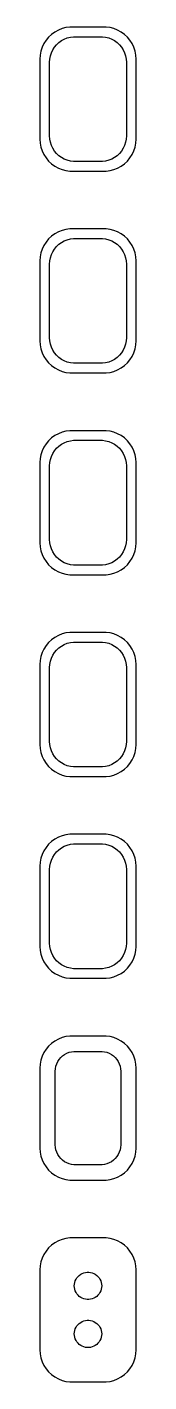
# Model space of a CAD drawing. Header units: metres. Extents: x -8 to 8, y 461 to 925.
# Drawn here: x -7.5 to 7.5, y 461.3 to 672.7 of the extents above; entities that cross this region are included whole.
import ezdxf

# ---------------------------------------------------------------- set-up
doc = ezdxf.new("R2010")
doc.units = ezdxf.units.M

msp = doc.modelspace()

# ---------------------------------------------------------------- linework, layer by layer
for p, q in [((-3.4369, 672.661), (-4.04507, 672.505)), ((-2.81395, 672.74), (-3.4369, 672.661)), ((2.81395, 672.74), (-2.81395, 672.74)), ((3.4369, 672.661), (2.81395, 672.74)), ((4.04507, 672.505), (3.4369, 672.661)), ((-6.54507, 670.689), (-6.88153, 670.159)), ((-6.14484, 671.173), (-6.54507, 670.689)), ((-5.68712, 671.603), (-6.14484, 671.173)), ((-5.17912, 671.972), (-5.68712, 671.603)), ((-4.62889, 672.274), (-5.17912, 671.972)), ((-4.04507, 672.505), (-4.62889, 672.274)), ((-4.54968, 670.332), (-4.1433, 670.627)), ((-4.1433, 670.627), (-3.70311, 670.869)), ((-3.70311, 670.869), (-3.23605, 671.054)), ((-3.23605, 671.054), (-2.74951, 671.179)), ((-2.74951, 671.179), (-2.25116, 671.242)), ((-2.25116, 671.242), (2.25116, 671.242)), ((2.25116, 671.242), (2.74951, 671.179)), ((2.74951, 671.179), (3.23605, 671.054)), ((3.23605, 671.054), (3.70311, 670.869)), ((3.70311, 670.869), (4.1433, 670.627)), ((4.62889, 672.274), (4.04507, 672.505)), ((4.1433, 670.627), (4.54968, 670.332)), ((5.17912, 671.972), (4.62889, 672.274)), ((5.68712, 671.603), (5.17912, 671.972)), ((6.14484, 671.173), (5.68712, 671.603)), ((6.54507, 670.689), (6.14484, 671.173)), ((6.88153, 670.159), (6.54507, 670.689)), ((-7.46057, 668.377), (-7.5, 667.75)), ((-7.34291, 668.993), (-7.46057, 668.377)), ((-7.14888, 669.591), (-7.34291, 668.993)), ((-6.88153, 670.159), (-7.14888, 669.591)), ((-5.87433, 668.245), (-5.7191, 668.722)), ((-5.7191, 668.722), (-5.50522, 669.177)), ((-5.50522, 669.177), (-5.23605, 669.601)), ((-5.23605, 669.601), (-4.91586, 669.988)), ((-4.91586, 669.988), (-4.54968, 670.332)), ((4.54968, 670.332), (4.91586, 669.988)), ((4.91586, 669.988), (5.23605, 669.601)), ((5.23605, 669.601), (5.50522, 669.177)), ((5.50522, 669.177), (5.7191, 668.722)), ((5.7191, 668.722), (5.87433, 668.245)), ((7.14888, 669.591), (6.88153, 670.159)), ((7.34291, 668.993), (7.14888, 669.591)), ((7.46057, 668.377), (7.34291, 668.993)), ((7.5, 667.75), (7.46057, 668.377)), ((-7.5, 667.75), (-7.5, 655.25)), ((-6, 667.25), (-5.96844, 667.751)), ((-6, 655.75), (-6, 667.25)), ((-5.96844, 667.751), (-5.87433, 668.245)), ((5.87433, 668.245), (5.96844, 667.751)), ((5.96844, 667.751), (6, 667.25)), ((6, 667.25), (6, 655.75)), ((7.5, 655.25), (7.5, 667.75)), ((-5.96844, 655.249), (-6, 655.75)), ((6, 655.75), (5.96844, 655.249)), ((-7.5, 655.25), (-7.46057, 654.623)), ((-7.46057, 654.623), (-7.34291, 654.007)), ((-7.34291, 654.007), (-7.14888, 653.409)), ((-5.87433, 654.755), (-5.96844, 655.249)), ((-5.7191, 654.278), (-5.87433, 654.755)), ((-5.50522, 653.823), (-5.7191, 654.278)), ((-5.23605, 653.399), (-5.50522, 653.823)), ((5.50522, 653.823), (5.23605, 653.399)), ((5.7191, 654.278), (5.50522, 653.823)), ((5.87433, 654.755), (5.7191, 654.278)), ((5.96844, 655.249), (5.87433, 654.755)), ((7.14888, 653.409), (7.34291, 654.007)), ((7.34291, 654.007), (7.46057, 654.623)), ((7.46057, 654.623), (7.5, 655.25)), ((-7.14888, 653.409), (-6.88153, 652.841)), ((-6.88153, 652.841), (-6.54507, 652.311)), ((-6.54507, 652.311), (-6.14484, 651.827)), ((-6.14484, 651.827), (-5.68712, 651.397)), ((-5.68712, 651.397), (-5.17912, 651.028)), ((-4.91586, 653.012), (-5.23605, 653.399)), ((-4.54968, 652.668), (-4.91586, 653.012)), ((-4.1433, 652.373), (-4.54968, 652.668)), ((-3.70311, 652.131), (-4.1433, 652.373)), ((-3.23605, 651.946), (-3.70311, 652.131)), ((-2.74951, 651.821), (-3.23605, 651.946)), ((-2.25116, 651.758), (-2.74951, 651.821)), ((2.25116, 651.758), (-2.25116, 651.758)), ((2.74951, 651.821), (2.25116, 651.758)), ((3.23605, 651.946), (2.74951, 651.821)), ((3.70311, 652.131), (3.23605, 651.946)), ((4.1433, 652.373), (3.70311, 652.131)), ((4.54968, 652.668), (4.1433, 652.373)), ((4.91586, 653.012), (4.54968, 652.668)), ((5.23605, 653.399), (4.91586, 653.012)), ((5.17912, 651.028), (5.68712, 651.397)), ((5.68712, 651.397), (6.14484, 651.827)), ((6.14484, 651.827), (6.54507, 652.311)), ((6.54507, 652.311), (6.88153, 652.841)), ((6.88153, 652.841), (7.14888, 653.409)), ((-5.17912, 651.028), (-4.62889, 650.726)), ((-4.62889, 650.726), (-4.04507, 650.495)), ((-4.04507, 650.495), (-3.4369, 650.339)), ((-3.4369, 650.339), (-2.81395, 650.26)), ((-2.81395, 650.26), (2.81395, 650.26)), ((2.81395, 650.26), (3.4369, 650.339)), ((3.4369, 650.339), (4.04507, 650.495)), ((4.04507, 650.495), (4.62889, 650.726)), ((4.62889, 650.726), (5.17912, 651.028)), ((-4.04507, 641.005), (-4.62889, 640.774)), ((-3.4369, 641.161), (-4.04507, 641.005)), ((-2.81395, 641.24), (-3.4369, 641.161)), ((2.81395, 641.24), (-2.81395, 641.24)), ((3.4369, 641.161), (2.81395, 641.24)), ((4.04507, 641.005), (3.4369, 641.161)), ((4.62889, 640.774), (4.04507, 641.005)), ((-6.54507, 639.189), (-6.88153, 638.659)), ((-6.14484, 639.673), (-6.54507, 639.189)), ((-5.68712, 640.103), (-6.14484, 639.673)), ((-5.17912, 640.472), (-5.68712, 640.103)), ((-4.62889, 640.774), (-5.17912, 640.472)), ((-4.91586, 638.488), (-4.54968, 638.832)), ((-4.54968, 638.832), (-4.1433, 639.127)), ((-4.1433, 639.127), (-3.70311, 639.369)), ((-3.70311, 639.369), (-3.23605, 639.554)), ((-3.23605, 639.554), (-2.74951, 639.679)), ((-2.74951, 639.679), (-2.25116, 639.742)), ((-2.25116, 639.742), (2.25116, 639.742)), ((2.25116, 639.742), (2.74951, 639.679)), ((2.74951, 639.679), (3.23605, 639.554)), ((3.23605, 639.554), (3.70311, 639.369)), ((3.70311, 639.369), (4.1433, 639.127)), ((4.1433, 639.127), (4.54968, 638.832)), ((4.54968, 638.832), (4.91586, 638.488)), ((5.17912, 640.472), (4.62889, 640.774)), ((5.68712, 640.103), (5.17912, 640.472)), ((6.14484, 639.673), (5.68712, 640.103)), ((6.54507, 639.189), (6.14484, 639.673)), ((6.88153, 638.659), (6.54507, 639.189)), ((-7.46057, 636.877), (-7.5, 636.25)), ((-7.34291, 637.493), (-7.46057, 636.877)), ((-7.14888, 638.091), (-7.34291, 637.493)), ((-6.88153, 638.659), (-7.14888, 638.091)), ((-5.96844, 636.251), (-5.87433, 636.745)), ((-5.87433, 636.745), (-5.7191, 637.222)), ((-5.7191, 637.222), (-5.50522, 637.677)), ((-5.50522, 637.677), (-5.23605, 638.101)), ((-5.23605, 638.101), (-4.91586, 638.488)), ((4.91586, 638.488), (5.23605, 638.101)), ((5.23605, 638.101), (5.50522, 637.677)), ((5.50522, 637.677), (5.7191, 637.222)), ((5.7191, 637.222), (5.87433, 636.745)), ((5.87433, 636.745), (5.96844, 636.251)), ((7.14888, 638.091), (6.88153, 638.659)), ((7.34291, 637.493), (7.14888, 638.091)), ((7.46057, 636.877), (7.34291, 637.493)), ((7.5, 636.25), (7.46057, 636.877)), ((-7.5, 636.25), (-7.5, 623.75)), ((-6, 635.75), (-5.96844, 636.251)), ((-6, 624.25), (-6, 635.75)), ((5.96844, 636.251), (6, 635.75)), ((6, 635.75), (6, 624.25)), ((7.5, 623.75), (7.5, 636.25)), ((-5.96844, 623.749), (-6, 624.25)), ((6, 624.25), (5.96844, 623.749)), ((-7.5, 623.75), (-7.46057, 623.123)), ((-7.46057, 623.123), (-7.34291, 622.507)), ((-7.34291, 622.507), (-7.14888, 621.909)), ((-7.14888, 621.909), (-6.88153, 621.341)), ((-5.87433, 623.255), (-5.96844, 623.749)), ((-5.7191, 622.778), (-5.87433, 623.255)), ((-5.50522, 622.323), (-5.7191, 622.778)), ((-5.23605, 621.899), (-5.50522, 622.323)), ((-4.91586, 621.512), (-5.23605, 621.899)), ((5.23605, 621.899), (4.91586, 621.512)), ((5.50522, 622.323), (5.23605, 621.899)), ((5.7191, 622.778), (5.50522, 622.323)), ((5.87433, 623.255), (5.7191, 622.778)), ((5.96844, 623.749), (5.87433, 623.255)), ((6.88153, 621.341), (7.14888, 621.909)), ((7.14888, 621.909), (7.34291, 622.507)), ((7.34291, 622.507), (7.46057, 623.123)), ((7.46057, 623.123), (7.5, 623.75)), ((-6.88153, 621.341), (-6.54507, 620.811)), ((-6.54507, 620.811), (-6.14484, 620.327)), ((-6.14484, 620.327), (-5.68712, 619.897)), ((-5.68712, 619.897), (-5.17912, 619.528)), ((-4.54968, 621.168), (-4.91586, 621.512)), ((-4.1433, 620.873), (-4.54968, 621.168)), ((-3.70311, 620.631), (-4.1433, 620.873)), ((-3.23605, 620.446), (-3.70311, 620.631)), ((-2.74951, 620.321), (-3.23605, 620.446)), ((-2.25116, 620.258), (-2.74951, 620.321)), ((2.25116, 620.258), (-2.25116, 620.258)), ((2.74951, 620.321), (2.25116, 620.258)), ((3.23605, 620.446), (2.74951, 620.321)), ((3.70311, 620.631), (3.23605, 620.446)), ((4.1433, 620.873), (3.70311, 620.631)), ((4.54968, 621.168), (4.1433, 620.873)), ((4.91586, 621.512), (4.54968, 621.168)), ((5.17912, 619.528), (5.68712, 619.897)), ((5.68712, 619.897), (6.14484, 620.327)), ((6.14484, 620.327), (6.54507, 620.811)), ((6.54507, 620.811), (6.88153, 621.341)), ((-5.17912, 619.528), (-4.62889, 619.226)), ((-4.62889, 619.226), (-4.04507, 618.995)), ((-4.04507, 618.995), (-3.4369, 618.839)), ((-3.4369, 618.839), (-2.81395, 618.76)), ((-2.81395, 618.76), (2.81395, 618.76)), ((2.81395, 618.76), (3.4369, 618.839)), ((3.4369, 618.839), (4.04507, 618.995)), ((4.04507, 618.995), (4.62889, 619.226)), ((4.62889, 619.226), (5.17912, 619.528)), ((-4.62889, 609.274), (-5.17912, 608.972)), ((-4.04507, 609.505), (-4.62889, 609.274)), ((-3.4369, 609.661), (-4.04507, 609.505)), ((-2.81395, 609.74), (-3.4369, 609.661)), ((2.81395, 609.74), (-2.81395, 609.74)), ((3.4369, 609.661), (2.81395, 609.74)), ((4.04507, 609.505), (3.4369, 609.661)), ((4.62889, 609.274), (4.04507, 609.505)), ((5.17912, 608.972), (4.62889, 609.274)), ((-6.88153, 607.159), (-7.14888, 606.591)), ((-6.54507, 607.689), (-6.88153, 607.159)), ((-6.14484, 608.173), (-6.54507, 607.689)), ((-5.68712, 608.603), (-6.14484, 608.173)), ((-5.17912, 608.972), (-5.68712, 608.603)), ((-5.23605, 606.601), (-4.91586, 606.988)), ((-4.91586, 606.988), (-4.54968, 607.332)), ((-4.54968, 607.332), (-4.1433, 607.627)), ((-4.1433, 607.627), (-3.70311, 607.869)), ((-3.70311, 607.869), (-3.23605, 608.054)), ((-3.23605, 608.054), (-2.74951, 608.179)), ((-2.74951, 608.179), (-2.25116, 608.242)), ((-2.25116, 608.242), (2.25116, 608.242)), ((2.25116, 608.242), (2.74951, 608.179)), ((2.74951, 608.179), (3.23605, 608.054)), ((3.23605, 608.054), (3.70311, 607.869)), ((3.70311, 607.869), (4.1433, 607.627)), ((4.1433, 607.627), (4.54968, 607.332)), ((4.54968, 607.332), (4.91586, 606.988)), ((4.91586, 606.988), (5.23605, 606.601)), ((5.68712, 608.603), (5.17912, 608.972)), ((6.14484, 608.173), (5.68712, 608.603)), ((6.54507, 607.689), (6.14484, 608.173)), ((6.88153, 607.159), (6.54507, 607.689)), ((7.14888, 606.591), (6.88153, 607.159)), ((-7.46057, 605.377), (-7.5, 604.75)), ((-7.34291, 605.993), (-7.46057, 605.377)), ((-7.14888, 606.591), (-7.34291, 605.993)), ((-5.96844, 604.751), (-5.87433, 605.245)), ((-5.87433, 605.245), (-5.7191, 605.722)), ((-5.7191, 605.722), (-5.50522, 606.177)), ((-5.50522, 606.177), (-5.23605, 606.601)), ((5.23605, 606.601), (5.50522, 606.177)), ((5.50522, 606.177), (5.7191, 605.722)), ((5.7191, 605.722), (5.87433, 605.245)), ((5.87433, 605.245), (5.96844, 604.751)), ((7.34291, 605.993), (7.14888, 606.591)), ((7.46057, 605.377), (7.34291, 605.993)), ((7.5, 604.75), (7.46057, 605.377)), ((-7.5, 604.75), (-7.5, 592.25)), ((-6, 604.25), (-5.96844, 604.751)), ((-6, 592.75), (-6, 604.25)), ((5.96844, 604.751), (6, 604.25)), ((6, 604.25), (6, 592.75)), ((7.5, 592.25), (7.5, 604.75)), ((-7.5, 592.25), (-7.46057, 591.623)), ((-5.96844, 592.249), (-6, 592.75)), ((-5.87433, 591.755), (-5.96844, 592.249)), ((5.96844, 592.249), (5.87433, 591.755)), ((6, 592.75), (5.96844, 592.249)), ((7.46057, 591.623), (7.5, 592.25)), ((-7.46057, 591.623), (-7.34291, 591.007)), ((-7.34291, 591.007), (-7.14888, 590.409)), ((-7.14888, 590.409), (-6.88153, 589.841)), ((-5.7191, 591.278), (-5.87433, 591.755)), ((-5.50522, 590.823), (-5.7191, 591.278)), ((-5.23605, 590.399), (-5.50522, 590.823)), ((-4.91586, 590.012), (-5.23605, 590.399)), ((5.23605, 590.399), (4.91586, 590.012)), ((5.50522, 590.823), (5.23605, 590.399)), ((5.7191, 591.278), (5.50522, 590.823)), ((5.87433, 591.755), (5.7191, 591.278)), ((6.88153, 589.841), (7.14888, 590.409)), ((7.14888, 590.409), (7.34291, 591.007)), ((7.34291, 591.007), (7.46057, 591.623)), ((-6.88153, 589.841), (-6.54507, 589.311)), ((-6.54507, 589.311), (-6.14484, 588.827)), ((-6.14484, 588.827), (-5.68712, 588.397)), ((-5.68712, 588.397), (-5.17912, 588.028)), ((-5.17912, 588.028), (-4.62889, 587.726)), ((-4.54968, 589.668), (-4.91586, 590.012)), ((-4.1433, 589.373), (-4.54968, 589.668)), ((-3.70311, 589.131), (-4.1433, 589.373)), ((-3.23605, 588.946), (-3.70311, 589.131)), ((-2.74951, 588.821), (-3.23605, 588.946)), ((-2.25116, 588.758), (-2.74951, 588.821)), ((2.25116, 588.758), (-2.25116, 588.758)), ((2.74951, 588.821), (2.25116, 588.758)), ((3.23605, 588.946), (2.74951, 588.821)), ((3.70311, 589.131), (3.23605, 588.946)), ((4.1433, 589.373), (3.70311, 589.131)), ((4.54968, 589.668), (4.1433, 589.373)), ((4.91586, 590.012), (4.54968, 589.668)), ((4.62889, 587.726), (5.17912, 588.028)), ((5.17912, 588.028), (5.68712, 588.397)), ((5.68712, 588.397), (6.14484, 588.827)), ((6.14484, 588.827), (6.54507, 589.311)), ((6.54507, 589.311), (6.88153, 589.841)), ((-4.62889, 587.726), (-4.04507, 587.495)), ((-4.04507, 587.495), (-3.4369, 587.339)), ((-3.4369, 587.339), (-2.81395, 587.26)), ((-2.81395, 587.26), (2.81395, 587.26)), ((2.81395, 587.26), (3.4369, 587.339)), ((3.4369, 587.339), (4.04507, 587.495)), ((4.04507, 587.495), (4.62889, 587.726)), ((-5.17912, 577.472), (-5.68712, 577.103)), ((-4.62889, 577.774), (-5.17912, 577.472)), ((-4.04507, 578.005), (-4.62889, 577.774)), ((-3.4369, 578.161), (-4.04507, 578.005)), ((-2.81395, 578.24), (-3.4369, 578.161)), ((2.81395, 578.24), (-2.81395, 578.24)), ((3.4369, 578.161), (2.81395, 578.24)), ((4.04507, 578.005), (3.4369, 578.161)), ((4.62889, 577.774), (4.04507, 578.005)), ((5.17912, 577.472), (4.62889, 577.774)), ((5.68712, 577.103), (5.17912, 577.472)), ((-6.88153, 575.659), (-7.14888, 575.091)), ((-6.54507, 576.189), (-6.88153, 575.659)), ((-6.14484, 576.673), (-6.54507, 576.189)), ((-5.68712, 577.103), (-6.14484, 576.673)), ((-5.23605, 575.101), (-4.91586, 575.488)), ((-4.91586, 575.488), (-4.54968, 575.832)), ((-4.54968, 575.832), (-4.1433, 576.127)), ((-4.1433, 576.127), (-3.70311, 576.369)), ((-3.70311, 576.369), (-3.23605, 576.554)), ((-3.23605, 576.554), (-2.74951, 576.679)), ((-2.74951, 576.679), (-2.25116, 576.742)), ((-2.25116, 576.742), (2.25116, 576.742)), ((2.25116, 576.742), (2.74951, 576.679)), ((2.74951, 576.679), (3.23605, 576.554)), ((3.23605, 576.554), (3.70311, 576.369)), ((3.70311, 576.369), (4.1433, 576.127)), ((4.1433, 576.127), (4.54968, 575.832)), ((4.54968, 575.832), (4.91586, 575.488)), ((4.91586, 575.488), (5.23605, 575.101)), ((6.14484, 576.673), (5.68712, 577.103)), ((6.54507, 576.189), (6.14484, 576.673)), ((6.88153, 575.659), (6.54507, 576.189)), ((7.14888, 575.091), (6.88153, 575.659)), ((-7.46057, 573.877), (-7.5, 573.25)), ((-7.5, 573.25), (-7.5, 560.75)), ((-7.34291, 574.493), (-7.46057, 573.877)), ((-7.14888, 575.091), (-7.34291, 574.493)), ((-6, 572.75), (-5.96844, 573.251)), ((-5.96844, 573.251), (-5.87433, 573.745)), ((-5.87433, 573.745), (-5.7191, 574.222)), ((-5.7191, 574.222), (-5.50522, 574.677)), ((-5.50522, 574.677), (-5.23605, 575.101)), ((5.23605, 575.101), (5.50522, 574.677)), ((5.50522, 574.677), (5.7191, 574.222)), ((5.7191, 574.222), (5.87433, 573.745)), ((5.87433, 573.745), (5.96844, 573.251)), ((5.96844, 573.251), (6, 572.75)), ((7.34291, 574.493), (7.14888, 575.091)), ((7.46057, 573.877), (7.34291, 574.493)), ((7.5, 573.25), (7.46057, 573.877)), ((7.5, 560.75), (7.5, 573.25)), ((-6, 561.25), (-6, 572.75)), ((6, 572.75), (6, 561.25)), ((-7.5, 560.75), (-7.46057, 560.123)), ((-5.96844, 560.749), (-6, 561.25)), ((-5.87433, 560.255), (-5.96844, 560.749)), ((5.96844, 560.749), (5.87433, 560.255)), ((6, 561.25), (5.96844, 560.749)), ((7.46057, 560.123), (7.5, 560.75)), ((-7.46057, 560.123), (-7.34291, 559.507)), ((-7.34291, 559.507), (-7.14888, 558.909)), ((-7.14888, 558.909), (-6.88153, 558.341)), ((-6.88153, 558.341), (-6.54507, 557.811)), ((-5.7191, 559.778), (-5.87433, 560.255)), ((-5.50522, 559.323), (-5.7191, 559.778)), ((-5.23605, 558.899), (-5.50522, 559.323)), ((-4.91586, 558.512), (-5.23605, 558.899)), ((-4.54968, 558.168), (-4.91586, 558.512)), ((4.91586, 558.512), (4.54968, 558.168)), ((5.23605, 558.899), (4.91586, 558.512)), ((5.50522, 559.323), (5.23605, 558.899)), ((5.7191, 559.778), (5.50522, 559.323)), ((5.87433, 560.255), (5.7191, 559.778)), ((6.54507, 557.811), (6.88153, 558.341)), ((6.88153, 558.341), (7.14888, 558.909)), ((7.14888, 558.909), (7.34291, 559.507)), ((7.34291, 559.507), (7.46057, 560.123)), ((-6.54507, 557.811), (-6.14484, 557.327)), ((-6.14484, 557.327), (-5.68712, 556.897)), ((-5.68712, 556.897), (-5.17912, 556.528)), ((-5.17912, 556.528), (-4.62889, 556.226)), ((-4.62889, 556.226), (-4.04507, 555.995)), ((-4.1433, 557.873), (-4.54968, 558.168)), ((-3.70311, 557.631), (-4.1433, 557.873)), ((-3.23605, 557.446), (-3.70311, 557.631)), ((-2.74951, 557.321), (-3.23605, 557.446)), ((-2.25116, 557.258), (-2.74951, 557.321)), ((2.25116, 557.258), (-2.25116, 557.258)), ((2.74951, 557.321), (2.25116, 557.258)), ((3.23605, 557.446), (2.74951, 557.321)), ((3.70311, 557.631), (3.23605, 557.446)), ((4.1433, 557.873), (3.70311, 557.631)), ((4.04507, 555.995), (4.62889, 556.226)), ((4.54968, 558.168), (4.1433, 557.873)), ((4.62889, 556.226), (5.17912, 556.528)), ((5.17912, 556.528), (5.68712, 556.897)), ((5.68712, 556.897), (6.14484, 557.327)), ((6.14484, 557.327), (6.54507, 557.811)), ((-4.04507, 555.995), (-3.4369, 555.839)), ((-3.4369, 555.839), (-2.81395, 555.76)), ((-2.81395, 555.76), (2.81395, 555.76)), ((2.81395, 555.76), (3.4369, 555.839)), ((3.4369, 555.839), (4.04507, 555.995)), ((-5.17912, 545.972), (-5.68712, 545.603)), ((-4.62889, 546.274), (-5.17912, 545.972)), ((-4.04507, 546.505), (-4.62889, 546.274)), ((-3.4369, 546.661), (-4.04507, 546.505)), ((-2.81395, 546.74), (-3.4369, 546.661)), ((2.81395, 546.74), (-2.81395, 546.74)), ((3.4369, 546.661), (2.81395, 546.74)), ((4.04507, 546.505), (3.4369, 546.661)), ((4.62889, 546.274), (4.04507, 546.505)), ((5.17912, 545.972), (4.62889, 546.274)), ((5.68712, 545.603), (5.17912, 545.972)), ((-7.14888, 543.591), (-7.34291, 542.993)), ((-6.88153, 544.159), (-7.14888, 543.591)), ((-6.54507, 544.689), (-6.88153, 544.159)), ((-6.14484, 545.173), (-6.54507, 544.689)), ((-5.68712, 545.603), (-6.14484, 545.173)), ((-5.50522, 543.177), (-5.23605, 543.601)), ((-5.23605, 543.601), (-4.91586, 543.988)), ((-4.91586, 543.988), (-4.54968, 544.332)), ((-4.54968, 544.332), (-4.1433, 544.627)), ((-4.1433, 544.627), (-3.70311, 544.869)), ((-3.70311, 544.869), (-3.23605, 545.054)), ((-3.23605, 545.054), (-2.74951, 545.179)), ((-2.74951, 545.179), (-2.25116, 545.242)), ((-2.25116, 545.242), (2.25116, 545.242)), ((2.25116, 545.242), (2.74951, 545.179)), ((2.74951, 545.179), (3.23605, 545.054)), ((3.23605, 545.054), (3.70311, 544.869)), ((3.70311, 544.869), (4.1433, 544.627)), ((4.1433, 544.627), (4.54968, 544.332)), ((4.54968, 544.332), (4.91586, 543.988)), ((4.91586, 543.988), (5.23605, 543.601)), ((5.23605, 543.601), (5.50522, 543.177)), ((6.14484, 545.173), (5.68712, 545.603)), ((6.54507, 544.689), (6.14484, 545.173)), ((6.88153, 544.159), (6.54507, 544.689)), ((7.14888, 543.591), (6.88153, 544.159)), ((7.34291, 542.993), (7.14888, 543.591)), ((-7.46057, 542.377), (-7.5, 541.75)), ((-7.5, 541.75), (-7.5, 529.25)), ((-7.34291, 542.993), (-7.46057, 542.377)), ((-6, 541.25), (-5.96844, 541.751)), ((-5.96844, 541.751), (-5.87433, 542.245)), ((-5.87433, 542.245), (-5.7191, 542.722)), ((-5.7191, 542.722), (-5.50522, 543.177)), ((5.50522, 543.177), (5.7191, 542.722)), ((5.7191, 542.722), (5.87433, 542.245)), ((5.87433, 542.245), (5.96844, 541.751)), ((5.96844, 541.751), (6, 541.25)), ((7.46057, 542.377), (7.34291, 542.993)), ((7.5, 541.75), (7.46057, 542.377)), ((7.5, 529.25), (7.5, 541.75)), ((-6, 529.75), (-6, 541.25)), ((6, 541.25), (6, 529.75)), ((-7.5, 529.25), (-7.46057, 528.623)), ((-5.96844, 529.249), (-6, 529.75)), ((-5.87433, 528.755), (-5.96844, 529.249)), ((-5.7191, 528.278), (-5.87433, 528.755)), ((5.87433, 528.755), (5.7191, 528.278)), ((5.96844, 529.249), (5.87433, 528.755)), ((6, 529.75), (5.96844, 529.249)), ((7.46057, 528.623), (7.5, 529.25)), ((-7.46057, 528.623), (-7.34291, 528.007)), ((-7.34291, 528.007), (-7.14888, 527.409)), ((-7.14888, 527.409), (-6.88153, 526.841)), ((-6.88153, 526.841), (-6.54507, 526.311)), ((-5.50522, 527.823), (-5.7191, 528.278)), ((-5.23605, 527.399), (-5.50522, 527.823)), ((-4.91586, 527.012), (-5.23605, 527.399)), ((-4.54968, 526.668), (-4.91586, 527.012)), ((-4.1433, 526.373), (-4.54968, 526.668)), ((4.54968, 526.668), (4.1433, 526.373)), ((4.91586, 527.012), (4.54968, 526.668)), ((5.23605, 527.399), (4.91586, 527.012)), ((5.50522, 527.823), (5.23605, 527.399)), ((5.7191, 528.278), (5.50522, 527.823)), ((6.54507, 526.311), (6.88153, 526.841)), ((6.88153, 526.841), (7.14888, 527.409)), ((7.14888, 527.409), (7.34291, 528.007)), ((7.34291, 528.007), (7.46057, 528.623)), ((-6.54507, 526.311), (-6.14484, 525.827)), ((-6.14484, 525.827), (-5.68712, 525.397)), ((-5.68712, 525.397), (-5.17912, 525.028)), ((-5.17912, 525.028), (-4.62889, 524.726)), ((-4.62889, 524.726), (-4.04507, 524.495)), ((-3.70311, 526.131), (-4.1433, 526.373)), ((-4.04507, 524.495), (-3.4369, 524.339)), ((-3.23605, 525.946), (-3.70311, 526.131)), ((-2.74951, 525.821), (-3.23605, 525.946)), ((-2.25116, 525.758), (-2.74951, 525.821)), ((2.25116, 525.758), (-2.25116, 525.758)), ((2.74951, 525.821), (2.25116, 525.758)), ((3.23605, 525.946), (2.74951, 525.821)), ((3.70311, 526.131), (3.23605, 525.946)), ((3.4369, 524.339), (4.04507, 524.495)), ((4.1433, 526.373), (3.70311, 526.131)), ((4.04507, 524.495), (4.62889, 524.726)), ((4.62889, 524.726), (5.17912, 525.028)), ((5.17912, 525.028), (5.68712, 525.397)), ((5.68712, 525.397), (6.14484, 525.827)), ((6.14484, 525.827), (6.54507, 526.311)), ((-3.4369, 524.339), (-2.81395, 524.26)), ((-2.81395, 524.26), (2.81395, 524.26)), ((2.81395, 524.26), (3.4369, 524.339)), ((-5.68712, 514.103), (-6.14484, 513.673)), ((-5.17912, 514.472), (-5.68712, 514.103)), ((-4.62889, 514.774), (-5.17912, 514.472)), ((-4.04507, 515.005), (-4.62889, 514.774)), ((-3.4369, 515.161), (-4.04507, 515.005)), ((-2.81395, 515.24), (-3.4369, 515.161)), ((2.81395, 515.24), (-2.81395, 515.24)), ((3.4369, 515.161), (2.81395, 515.24)), ((4.04507, 515.005), (3.4369, 515.161)), ((4.62889, 514.774), (4.04507, 515.005)), ((5.17912, 514.472), (4.62889, 514.774)), ((5.68712, 514.103), (5.17912, 514.472)), ((6.14484, 513.673), (5.68712, 514.103)), ((-7.14888, 512.091), (-7.34291, 511.493)), ((-6.88153, 512.659), (-7.14888, 512.091)), ((-6.54507, 513.189), (-6.88153, 512.659)), ((-6.14484, 513.673), (-6.54507, 513.189)), ((-4.5184, 511.58), (-4.26921, 511.881)), ((-4.26921, 511.881), (-3.98424, 512.149)), ((-3.98424, 512.149), (-3.66798, 512.378)), ((-3.66798, 512.378), (-3.32541, 512.567)), ((-3.32541, 512.567), (-2.96194, 512.711)), ((-2.96194, 512.711), (-2.5833, 512.808)), ((-2.5833, 512.808), (-2.19545, 512.857)), ((-2.19545, 512.857), (2.19545, 512.857)), ((2.19545, 512.857), (2.5833, 512.808)), ((2.5833, 512.808), (2.96194, 512.711)), ((2.96194, 512.711), (3.32541, 512.567)), ((3.32541, 512.567), (3.66798, 512.378)), ((3.66798, 512.378), (3.98424, 512.149)), ((3.98424, 512.149), (4.26921, 511.881)), ((4.26921, 511.881), (4.5184, 511.58)), ((6.54507, 513.189), (6.14484, 513.673)), ((6.88153, 512.659), (6.54507, 513.189)), ((7.14888, 512.091), (6.88153, 512.659)), ((7.34291, 511.493), (7.14888, 512.091)), ((-7.46057, 510.877), (-7.5, 510.25)), ((-7.5, 510.25), (-7.5, 497.75)), ((-7.34291, 511.493), (-7.46057, 510.877)), ((-5.11292, 509.75), (-5.08836, 510.14)), ((-5.11292, 498.25), (-5.11292, 509.75)), ((-5.08836, 510.14), (-5.01512, 510.524)), ((-5.01512, 510.524), (-4.89432, 510.896)), ((-4.89432, 510.896), (-4.72786, 511.25)), ((-4.72786, 511.25), (-4.5184, 511.58)), ((4.5184, 511.58), (4.72786, 511.25)), ((4.72786, 511.25), (4.89432, 510.896)), ((4.89432, 510.896), (5.01512, 510.524)), ((5.01512, 510.524), (5.08836, 510.14)), ((5.08836, 510.14), (5.11292, 509.75)), ((5.11292, 509.75), (5.11292, 498.25)), ((7.46057, 510.877), (7.34291, 511.493)), ((7.5, 510.25), (7.46057, 510.877)), ((7.5, 497.75), (7.5, 510.25)), ((-7.5, 497.75), (-7.46057, 497.123)), ((-7.46057, 497.123), (-7.34291, 496.507)), ((-5.08836, 497.86), (-5.11292, 498.25)), ((-5.01512, 497.476), (-5.08836, 497.86)), ((-4.89432, 497.104), (-5.01512, 497.476)), ((-4.72786, 496.75), (-4.89432, 497.104)), ((4.89432, 497.104), (4.72786, 496.75)), ((5.01512, 497.476), (4.89432, 497.104)), ((5.08836, 497.86), (5.01512, 497.476)), ((5.11292, 498.25), (5.08836, 497.86)), ((7.34291, 496.507), (7.46057, 497.123)), ((7.46057, 497.123), (7.5, 497.75)), ((-7.34291, 496.507), (-7.14888, 495.909)), ((-7.14888, 495.909), (-6.88153, 495.341)), ((-6.88153, 495.341), (-6.54507, 494.811)), ((-4.5184, 496.42), (-4.72786, 496.75)), ((-4.26921, 496.119), (-4.5184, 496.42)), ((-3.98424, 495.851), (-4.26921, 496.119)), ((-3.66798, 495.622), (-3.98424, 495.851)), ((-3.32541, 495.433), (-3.66798, 495.622)), ((-2.96194, 495.289), (-3.32541, 495.433)), ((-2.5833, 495.192), (-2.96194, 495.289)), ((-2.19545, 495.143), (-2.5833, 495.192)), ((2.19545, 495.143), (-2.19545, 495.143)), ((2.5833, 495.192), (2.19545, 495.143)), ((2.96194, 495.289), (2.5833, 495.192)), ((3.32541, 495.433), (2.96194, 495.289)), ((3.66798, 495.622), (3.32541, 495.433)), ((3.98424, 495.851), (3.66798, 495.622)), ((4.26921, 496.119), (3.98424, 495.851)), ((4.5184, 496.42), (4.26921, 496.119)), ((4.72786, 496.75), (4.5184, 496.42)), ((6.54507, 494.811), (6.88153, 495.341)), ((6.88153, 495.341), (7.14888, 495.909)), ((7.14888, 495.909), (7.34291, 496.507)), ((-6.54507, 494.811), (-6.14484, 494.327)), ((-6.14484, 494.327), (-5.68712, 493.897)), ((-5.68712, 493.897), (-5.17912, 493.528)), ((-5.17912, 493.528), (-4.62889, 493.226)), ((-4.62889, 493.226), (-4.04507, 492.995)), ((-4.04507, 492.995), (-3.4369, 492.839)), ((-3.4369, 492.839), (-2.81395, 492.76)), ((-2.81395, 492.76), (2.81395, 492.76)), ((2.81395, 492.76), (3.4369, 492.839)), ((3.4369, 492.839), (4.04507, 492.995)), ((4.04507, 492.995), (4.62889, 493.226)), ((4.62889, 493.226), (5.17912, 493.528)), ((5.17912, 493.528), (5.68712, 493.897)), ((5.68712, 493.897), (6.14484, 494.327)), ((6.14484, 494.327), (6.54507, 494.811)), ((-5.68712, 482.603), (-6.14484, 482.173)), ((-5.17912, 482.972), (-5.68712, 482.603)), ((-4.62889, 483.274), (-5.17912, 482.972)), ((-4.04507, 483.505), (-4.62889, 483.274)), ((-3.4369, 483.661), (-4.04507, 483.505)), ((-2.81395, 483.74), (-3.4369, 483.661)), ((2.81395, 483.74), (-2.81395, 483.74)), ((3.4369, 483.661), (2.81395, 483.74)), ((4.04507, 483.505), (3.4369, 483.661)), ((4.62889, 483.274), (4.04507, 483.505)), ((5.17912, 482.972), (4.62889, 483.274)), ((5.68712, 482.603), (5.17912, 482.972)), ((6.14484, 482.173), (5.68712, 482.603)), ((-7.14888, 480.591), (-7.34291, 479.993)), ((-6.88153, 481.159), (-7.14888, 480.591)), ((-6.54507, 481.689), (-6.88153, 481.159)), ((-6.14484, 482.173), (-6.54507, 481.689)), ((6.54507, 481.689), (6.14484, 482.173)), ((6.88153, 481.159), (6.54507, 481.689)), ((7.14888, 480.591), (6.88153, 481.159)), ((7.34291, 479.993), (7.14888, 480.591)), ((-7.46057, 479.377), (-7.5, 478.75)), ((-7.5, 478.75), (-7.5, 466.25)), ((-7.34291, 479.993), (-7.46057, 479.377)), ((-1.36108, 477.895), (-1.14413, 478.053)), ((-1.14413, 478.053), (-0.90915, 478.182)), ((-0.90915, 478.182), (-0.65984, 478.281)), ((-0.65984, 478.281), (-0.4001, 478.347)), ((-0.4001, 478.347), (-0.13406, 478.381)), ((-0.13406, 478.381), (0.13406, 478.381)), ((0.13406, 478.381), (0.4001, 478.347)), ((0.4001, 478.347), (0.65984, 478.281)), ((0.65984, 478.281), (0.90915, 478.182)), ((0.90915, 478.182), (1.14413, 478.053)), ((1.14413, 478.053), (1.36108, 477.895)), ((7.46057, 479.377), (7.34291, 479.993)), ((7.5, 478.75), (7.46057, 479.377)), ((7.5, 466.25), (7.5, 478.75)), ((-2.13528, 476.25), (-2.11845, 476.518)), ((-2.11845, 475.982), (-2.13528, 476.25)), ((-2.11845, 476.518), (-2.06821, 476.781)), ((-2.06821, 475.719), (-2.11845, 475.982)), ((-2.06821, 476.781), (-1.98534, 477.036)), ((-1.98534, 477.036), (-1.87117, 477.279)), ((-1.87117, 477.279), (-1.72748, 477.505)), ((-1.72748, 477.505), (-1.55655, 477.712)), ((-1.55655, 477.712), (-1.36108, 477.895)), ((1.36108, 477.895), (1.55655, 477.712)), ((1.55655, 477.712), (1.72748, 477.505)), ((1.72748, 477.505), (1.87117, 477.279)), ((1.87117, 477.279), (1.98534, 477.036)), ((1.98534, 477.036), (2.06821, 476.781)), ((2.06821, 476.781), (2.11845, 476.518)), ((2.11845, 475.982), (2.06821, 475.719)), ((2.11845, 476.518), (2.13528, 476.25)), ((2.13528, 476.25), (2.11845, 475.982)), ((-1.98534, 475.464), (-2.06821, 475.719)), ((-1.87117, 475.221), (-1.98534, 475.464)), ((-1.72748, 474.995), (-1.87117, 475.221)), ((-1.55655, 474.788), (-1.72748, 474.995)), ((-1.36108, 474.605), (-1.55655, 474.788)), ((-1.14413, 474.447), (-1.36108, 474.605)), ((-0.90915, 474.318), (-1.14413, 474.447)), ((-0.65984, 474.219), (-0.90915, 474.318)), ((-0.4001, 474.153), (-0.65984, 474.219)), ((-0.13406, 474.119), (-0.4001, 474.153)), ((0.13406, 474.119), (-0.13406, 474.119)), ((0.4001, 474.153), (0.13406, 474.119)), ((0.65984, 474.219), (0.4001, 474.153)), ((0.90915, 474.318), (0.65984, 474.219)), ((1.14413, 474.447), (0.90915, 474.318)), ((1.36108, 474.605), (1.14413, 474.447)), ((1.55655, 474.788), (1.36108, 474.605)), ((1.72748, 474.995), (1.55655, 474.788)), ((1.87117, 475.221), (1.72748, 474.995)), ((1.98534, 475.464), (1.87117, 475.221)), ((2.06821, 475.719), (1.98534, 475.464)), ((-2.06821, 469.281), (-1.98534, 469.536)), ((-1.98534, 469.536), (-1.87117, 469.779)), ((-1.87117, 469.779), (-1.72748, 470.005)), ((-1.72748, 470.005), (-1.55655, 470.212)), ((-1.55655, 470.212), (-1.36108, 470.395)), ((-1.36108, 470.395), (-1.14413, 470.553)), ((-1.14413, 470.553), (-0.90915, 470.682)), ((-0.90915, 470.682), (-0.65984, 470.781)), ((-0.65984, 470.781), (-0.4001, 470.847)), ((-0.4001, 470.847), (-0.13406, 470.881)), ((-0.13406, 470.881), (0.13406, 470.881)), ((0.13406, 470.881), (0.4001, 470.847)), ((0.4001, 470.847), (0.65984, 470.781)), ((0.65984, 470.781), (0.90915, 470.682)), ((0.90915, 470.682), (1.14413, 470.553)), ((1.14413, 470.553), (1.36108, 470.395)), ((1.36108, 470.395), (1.55655, 470.212)), ((1.55655, 470.212), (1.72748, 470.005)), ((1.72748, 470.005), (1.87117, 469.779)), ((1.87117, 469.779), (1.98534, 469.536)), ((1.98534, 469.536), (2.06821, 469.281)), ((-2.13528, 468.75), (-2.11845, 469.018)), ((-2.11845, 468.482), (-2.13528, 468.75)), ((-2.11845, 469.018), (-2.06821, 469.281)), ((-2.06821, 468.219), (-2.11845, 468.482)), ((-1.98534, 467.964), (-2.06821, 468.219)), ((-1.87117, 467.721), (-1.98534, 467.964)), ((-1.72748, 467.495), (-1.87117, 467.721)), ((-1.55655, 467.288), (-1.72748, 467.495)), ((1.72748, 467.495), (1.55655, 467.288)), ((1.87117, 467.721), (1.72748, 467.495)), ((1.98534, 467.964), (1.87117, 467.721)), ((2.06821, 468.219), (1.98534, 467.964)), ((2.06821, 469.281), (2.11845, 469.018)), ((2.11845, 468.482), (2.06821, 468.219)), ((2.11845, 469.018), (2.13528, 468.75)), ((2.13528, 468.75), (2.11845, 468.482)), ((-7.5, 466.25), (-7.46057, 465.623)), ((-7.46057, 465.623), (-7.34291, 465.007)), ((-1.36108, 467.105), (-1.55655, 467.288)), ((-1.14413, 466.947), (-1.36108, 467.105)), ((-0.90915, 466.818), (-1.14413, 466.947)), ((-0.65984, 466.719), (-0.90915, 466.818)), ((-0.4001, 466.653), (-0.65984, 466.719)), ((-0.13406, 466.619), (-0.4001, 466.653)), ((0.13406, 466.619), (-0.13406, 466.619)), ((0.4001, 466.653), (0.13406, 466.619)), ((0.65984, 466.719), (0.4001, 466.653)), ((0.90915, 466.818), (0.65984, 466.719)), ((1.14413, 466.947), (0.90915, 466.818)), ((1.36108, 467.105), (1.14413, 466.947)), ((1.55655, 467.288), (1.36108, 467.105)), ((7.34291, 465.007), (7.46057, 465.623)), ((7.46057, 465.623), (7.5, 466.25)), ((-7.34291, 465.007), (-7.14888, 464.409)), ((-7.14888, 464.409), (-6.88153, 463.841)), ((-6.88153, 463.841), (-6.54507, 463.311)), ((-6.54507, 463.311), (-6.14484, 462.827)), ((6.14484, 462.827), (6.54507, 463.311)), ((6.54507, 463.311), (6.88153, 463.841)), ((6.88153, 463.841), (7.14888, 464.409)), ((7.14888, 464.409), (7.34291, 465.007)), ((-6.14484, 462.827), (-5.68712, 462.397)), ((-5.68712, 462.397), (-5.17912, 462.028)), ((-5.17912, 462.028), (-4.62889, 461.726)), ((-4.62889, 461.726), (-4.04507, 461.495)), ((-4.04507, 461.495), (-3.4369, 461.339)), ((-3.4369, 461.339), (-2.81395, 461.26)), ((-2.81395, 461.26), (2.81395, 461.26)), ((2.81395, 461.26), (3.4369, 461.339)), ((3.4369, 461.339), (4.04507, 461.495)), ((4.04507, 461.495), (4.62889, 461.726)), ((4.62889, 461.726), (5.17912, 462.028)), ((5.17912, 462.028), (5.68712, 462.397)), ((5.68712, 462.397), (6.14484, 462.827))]:
    msp.add_line(p, q)

doc.saveas('drawing.dxf')
